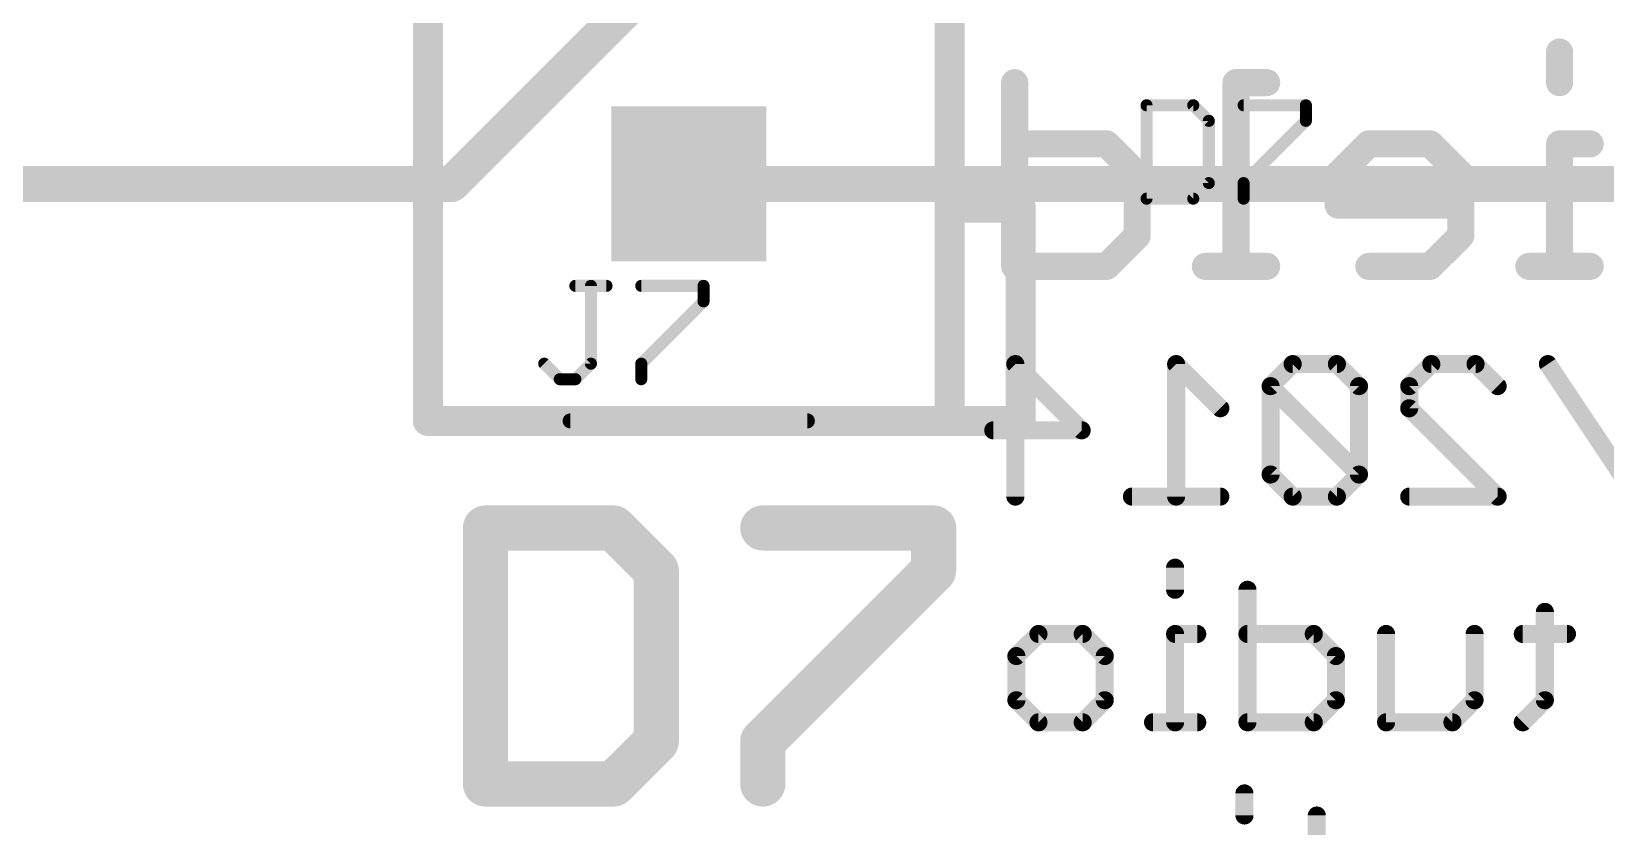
# Model space of a CAD drawing. Extents: x -0.23 to 5.5, y -0.23 to 4.66.
# Drawn here: x 0.982 to 1.504, y 0.818 to 1.083 of the extents above; entities that cross this region are included whole.
import ezdxf

# ---------------------------------------------------------------- set-up
doc = ezdxf.new("R2010")
doc.units = 0
for name, color, linetype in [('1', 14, 'CONTINUOUS'), ('17', 94, 'CONTINUOUS'), ('21', 251, 'CONTINUOUS'), ('22', 134, 'CONTINUOUS'), ('25', 251, 'CONTINUOUS')]:
    doc.layers.add(name, color=color, linetype=linetype)

# ---------------------------------------------------------------- blocks, each defined once
blk = doc.blocks.new('SQUAREP')
blk.add_solid([(-0.5, -0.5), (0.5, -0.5), (-0.5, 0.5), (0.5, 0.5)])

msp = doc.modelspace()

# ---------------------------------------------------------------- linework, layer by layer
at = {"layer": '1', "const_width": 0.012}
for points in [[(1.12126, 1.03189), (1.2, 1.11063)], [(0.725, 1.03189), (1.12126, 1.03189)], [(1.2, 1.03189), (1.59626, 1.03189)]]:
    msp.add_lwpolyline(points, dxfattribs=at)
at = {"layer": '1', "const_width": 0.006}
for points in [[(1.119139, 1.034011, 1), (1.123381, 1.029768)], [(1.12126, 1.02889, 1), (1.12126, 1.03489)], [(1.2, 1.03489, 1), (1.2, 1.02889)]]:
    msp.add_lwpolyline(points, format="xyb", dxfattribs=at)
at = {"layer": '21'}
for points, const_width in [([(1.113386, 0.95315), (1.113386, 1.34685)], 0.01), ([(1.286614, 1.024016), (1.286614, 1.275984)], 0.01), ([(1.352, 1.058026), (1.352, 1.027)], 0.004), ([(1.367513, 1.058026), (1.352, 1.058026)], 0.004), ([(1.372684, 1.052855), (1.367513, 1.058026)], 0.004), ([(1.384227, 1.058026), (1.404912, 1.058026)], 0.004), ([(1.404912, 1.058026), (1.404912, 1.052855)], 0.004), ([(1.372684, 1.032171), (1.372684, 1.052855)], 0.004), ([(1.404912, 1.052855), (1.384227, 1.032171)], 0.004), ([(1.367513, 1.027), (1.372684, 1.032171)], 0.004), ([(1.384227, 1.032171), (1.384227, 1.027)], 0.004), ([(1.286614, 0.95315), (1.286614, 1.024016)], 0.01), ([(1.310236, 1.024016), (1.286614, 1.024016)], 0.01), ([(1.310236, 0.95315), (1.310236, 1.024016)], 0.01), ([(1.352, 1.027), (1.367513, 1.027)], 0.004), ([(1.113386, 0.95315), (1.286614, 0.95315)], 0.01), ([(1.286614, 0.95315), (1.310236, 0.95315)], 0.01), ([(1.16063, 0.95315), (1.23937, 0.95315)], 0.005), ([(1.1325, 0.917573), (1.1325, 0.8325)], 0.015), ([(1.175036, 0.917573), (1.1325, 0.917573)], 0.015), ([(1.189215, 0.903394), (1.175036, 0.917573)], 0.015), ([(1.224579, 0.917573), (1.281294, 0.917573)], 0.015), ([(1.281294, 0.917573), (1.281294, 0.903394)], 0.015), ([(1.189215, 0.846679), (1.189215, 0.903394)], 0.015), ([(1.281294, 0.903394), (1.224579, 0.846679)], 0.015), ([(1.175036, 0.8325), (1.189215, 0.846679)], 0.015), ([(1.224579, 0.846679), (1.224579, 0.8325)], 0.015), ([(1.1325, 0.8325), (1.175036, 0.8325)], 0.015)]:
    msp.add_lwpolyline(points, dxfattribs=dict(at, const_width=const_width))
for points, const_width in [([(1.353, 1.058026, 1), (1.351, 1.058026)], 0.002), ([(1.352, 1.059026, 1), (1.352, 1.057026)], 0.002), ([(1.36822, 1.058734, 1), (1.366806, 1.057319)], 0.002), ([(1.367513, 1.057026, 1), (1.367513, 1.059026)], 0.002), ([(1.384227, 1.059026, 1), (1.384227, 1.057026)], 0.002), ([(1.405912, 1.058026, 1), (1.403912, 1.058026)], 0.002), ([(1.404912, 1.057026, 1), (1.404912, 1.059026)], 0.002), ([(1.373684, 1.052855, 1), (1.371684, 1.052855)], 0.002), ([(1.371977, 1.052148, 1), (1.373391, 1.053562)], 0.002), ([(1.403912, 1.052855, 1), (1.405912, 1.052855)], 0.002), ([(1.405619, 1.052148, 1), (1.404205, 1.053562)], 0.002), ([(1.371684, 1.032171, 1), (1.373684, 1.032171)], 0.002), ([(1.373391, 1.031464, 1), (1.371977, 1.032878)], 0.002), ([(1.385227, 1.032171, 1), (1.383227, 1.032171)], 0.002), ([(1.38352, 1.032878, 1), (1.384935, 1.031464)], 0.002), ([(1.289114, 1.024016, 1), (1.284114, 1.024016)], 0.005), ([(1.286614, 1.026516, 1), (1.286614, 1.021516)], 0.005), ([(1.284114, 1.024016, 1), (1.289114, 1.024016)], 0.005), ([(1.312736, 1.024016, 1), (1.307736, 1.024016)], 0.005), ([(1.310236, 1.021516, 1), (1.310236, 1.026516)], 0.005), ([(1.352, 1.028, 1), (1.352, 1.026)], 0.002), ([(1.351, 1.027, 1), (1.353, 1.027)], 0.002), ([(1.366806, 1.027707, 1), (1.36822, 1.026293)], 0.002), ([(1.367513, 1.026, 1), (1.367513, 1.028)], 0.002), ([(1.383227, 1.027, 1), (1.385227, 1.027)], 0.002), ([(1.113386, 0.95565, 1), (1.113386, 0.95065)], 0.005), ([(1.286614, 0.95565, 1), (1.286614, 0.95065)], 0.005), ([(1.286614, 0.95065, 1), (1.286614, 0.95565)], 0.005), ([(1.310236, 0.95065, 1), (1.310236, 0.95565)], 0.005), ([(1.110886, 0.95315, 1), (1.115886, 0.95315)], 0.005), ([(1.16063, 0.9544, 1), (1.16063, 0.9519)], 0.0025), ([(1.23937, 0.9519, 1), (1.23937, 0.9544)], 0.0025), ([(1.284114, 0.95315, 1), (1.289114, 0.95315)], 0.005), ([(1.307736, 0.95315, 1), (1.312736, 0.95315)], 0.005), ([(1.13625, 0.917573, 1), (1.12875, 0.917573)], 0.0075), ([(1.1325, 0.921323, 1), (1.1325, 0.913823)], 0.0075), ([(1.177688, 0.920224, 1), (1.172385, 0.914921)], 0.0075), ([(1.175036, 0.913823, 1), (1.175036, 0.921323)], 0.0075), ([(1.224579, 0.921323, 1), (1.224579, 0.913823)], 0.0075), ([(1.285044, 0.917573, 1), (1.277544, 0.917573)], 0.0075), ([(1.281294, 0.913823, 1), (1.281294, 0.921323)], 0.0075), ([(1.192965, 0.903394, 1), (1.185465, 0.903394)], 0.0075), ([(1.186563, 0.900742, 1), (1.191867, 0.906045)], 0.0075), ([(1.283945, 0.900742, 1), (1.278642, 0.906045)], 0.0075), ([(1.277544, 0.903394, 1), (1.285044, 0.903394)], 0.0075), ([(1.191867, 0.844027, 1), (1.186563, 0.84933)], 0.0075), ([(1.228329, 0.846679, 1), (1.220829, 0.846679)], 0.0075), ([(1.221927, 0.84933, 1), (1.22723, 0.844027)], 0.0075), ([(1.185465, 0.846679, 1), (1.192965, 0.846679)], 0.0075), ([(1.1325, 0.83625, 1), (1.1325, 0.82875)], 0.0075), ([(1.172385, 0.835152, 1), (1.177688, 0.829848)], 0.0075), ([(1.175036, 0.82875, 1), (1.175036, 0.83625)], 0.0075), ([(1.12875, 0.8325, 1), (1.13625, 0.8325)], 0.0075), ([(1.220829, 0.8325, 1), (1.228329, 0.8325)], 0.0075)]:
    msp.add_lwpolyline(points, format="xyb", dxfattribs=dict(at, const_width=const_width))
at = {"layer": '22'}
for points, const_width in [([(1.48914, 1.075727), (1.48914, 1.065552)], 0.009), ([(1.308219, 1.065552), (1.308219, 1.0045)], 0.009), ([(1.39189, 1.065552), (1.381715, 1.065552)], 0.009), ([(1.381715, 1.065552), (1.381715, 1.0045)], 0.009), ([(1.338745, 1.045201), (1.308219, 1.045201)], 0.009), ([(1.34892, 1.035026), (1.338745, 1.045201)], 0.009), ([(1.425819, 1.045201), (1.415644, 1.035026)], 0.009), ([(1.44617, 1.045201), (1.425819, 1.045201)], 0.009), ([(1.456345, 1.035026), (1.44617, 1.045201)], 0.009), ([(1.499315, 1.045201), (1.48914, 1.045201)], 0.009), ([(1.48914, 1.045201), (1.48914, 1.0045)], 0.009), ([(1.34892, 1.014675), (1.34892, 1.035026)], 0.009), ([(1.415644, 1.035026), (1.415644, 1.024851)], 0.009), ([(1.456345, 1.014675), (1.456345, 1.035026)], 0.009), ([(1.415644, 1.024851), (1.456345, 1.024851)], 0.009), ([(1.338745, 1.0045), (1.34892, 1.014675)], 0.009), ([(1.44617, 1.0045), (1.456345, 1.014675)], 0.009), ([(1.308219, 1.0045), (1.338745, 1.0045)], 0.009), ([(1.39189, 1.0045), (1.37154, 1.0045)], 0.009), ([(1.425819, 1.0045), (1.44617, 1.0045)], 0.009), ([(1.499315, 1.0045), (1.478965, 1.0045)], 0.009), ([(1.308452, 0.928), (1.308452, 0.972038)], 0.006), ([(1.308452, 0.972038), (1.33047, 0.950019)], 0.006), ([(1.376509, 0.957358), (1.36183, 0.972038)], 0.006), ([(1.36183, 0.972038), (1.36183, 0.928)], 0.006), ([(1.40053, 0.972038), (1.39319, 0.964698)], 0.006), ([(1.415209, 0.972038), (1.40053, 0.972038)], 0.006), ([(1.422549, 0.964698), (1.415209, 0.972038)], 0.006), ([(1.43923, 0.964698), (1.446569, 0.972038)], 0.006), ([(1.446569, 0.972038), (1.461248, 0.972038)], 0.006), ([(1.461248, 0.972038), (1.468588, 0.964698)], 0.006), ([(1.514627, 0.928), (1.485269, 0.972038)], 0.006), ([(1.39319, 0.964698), (1.39319, 0.93534)], 0.006), ([(1.422549, 0.93534), (1.39319, 0.964698)], 0.006), ([(1.422549, 0.93534), (1.422549, 0.964698)], 0.006), ([(1.43923, 0.957358), (1.43923, 0.964698)], 0.006), ([(1.468588, 0.928), (1.43923, 0.957358)], 0.006), ([(1.33047, 0.950019), (1.301112, 0.950019)], 0.006), ([(1.39319, 0.93534), (1.40053, 0.928)], 0.006), ([(1.415209, 0.928), (1.422549, 0.93534)], 0.006), ([(1.376509, 0.928), (1.347151, 0.928)], 0.006), ([(1.40053, 0.928), (1.415209, 0.928)], 0.006), ([(1.43923, 0.928), (1.468588, 0.928)], 0.006), ([(1.361497, 0.904377), (1.361497, 0.897038)], 0.006), ([(1.385517, 0.897038), (1.385517, 0.853)], 0.006), ([(1.484268, 0.889698), (1.484268, 0.86034)], 0.006), ([(1.308785, 0.875019), (1.316125, 0.882358)], 0.006), ([(1.316125, 0.882358), (1.330804, 0.882358)], 0.006), ([(1.330804, 0.882358), (1.338143, 0.875019)], 0.006), ([(1.368836, 0.882358), (1.361497, 0.882358)], 0.006), ([(1.361497, 0.882358), (1.361497, 0.853)], 0.006), ([(1.407536, 0.882358), (1.385517, 0.882358)], 0.006), ([(1.414875, 0.875019), (1.407536, 0.882358)], 0.006), ([(1.431556, 0.853), (1.431556, 0.882358)], 0.006), ([(1.460915, 0.882358), (1.460915, 0.86034)], 0.006), ([(1.491608, 0.882358), (1.476928, 0.882358)], 0.006), ([(1.308785, 0.86034), (1.308785, 0.875019)], 0.006), ([(1.338143, 0.875019), (1.338143, 0.86034)], 0.006), ([(1.414875, 0.86034), (1.414875, 0.875019)], 0.006), ([(1.316125, 0.853), (1.308785, 0.86034)], 0.006), ([(1.338143, 0.86034), (1.330804, 0.853)], 0.006), ([(1.407536, 0.853), (1.414875, 0.86034)], 0.006), ([(1.460915, 0.86034), (1.453575, 0.853)], 0.006), ([(1.484268, 0.86034), (1.476928, 0.853)], 0.006), ([(1.330804, 0.853), (1.316125, 0.853)], 0.006), ([(1.368836, 0.853), (1.354157, 0.853)], 0.006), ([(1.385517, 0.853), (1.407536, 0.853)], 0.006), ([(1.453575, 0.853), (1.431556, 0.853)], 0.006), ([(1.384516, 0.829377), (1.384516, 0.822038)], 0.006), ([(1.408537, 0.822038), (1.408537, 0.778)], 0.006)]:
    msp.add_lwpolyline(points, dxfattribs=dict(at, const_width=const_width))
for points, const_width in [([(1.49139, 1.075727, 1), (1.48689, 1.075727)], 0.0045), ([(1.310469, 1.065552, 1), (1.305969, 1.065552)], 0.0045), ([(1.381715, 1.067802, 1), (1.381715, 1.063302)], 0.0045), ([(1.383965, 1.065552, 1), (1.379465, 1.065552)], 0.0045), ([(1.39189, 1.063302, 1), (1.39189, 1.067802)], 0.0045), ([(1.48689, 1.065552, 1), (1.49139, 1.065552)], 0.0045), ([(1.308219, 1.047451, 1), (1.308219, 1.042951)], 0.0045), ([(1.340336, 1.046792, 1), (1.337154, 1.04361)], 0.0045), ([(1.338745, 1.042951, 1), (1.338745, 1.047451)], 0.0045), ([(1.425819, 1.047451, 1), (1.425819, 1.042951)], 0.0045), ([(1.42741, 1.04361, 1), (1.424228, 1.046792)], 0.0045), ([(1.447761, 1.046792, 1), (1.444579, 1.04361)], 0.0045), ([(1.44617, 1.042951, 1), (1.44617, 1.047451)], 0.0045), ([(1.48914, 1.047451, 1), (1.48914, 1.042951)], 0.0045), ([(1.49139, 1.045201, 1), (1.48689, 1.045201)], 0.0045), ([(1.499315, 1.042951, 1), (1.499315, 1.047451)], 0.0045), ([(1.35117, 1.035026, 1), (1.34667, 1.035026)], 0.0045), ([(1.347329, 1.033435, 1), (1.350511, 1.036617)], 0.0045), ([(1.417894, 1.035026, 1), (1.413394, 1.035026)], 0.0045), ([(1.414053, 1.036617, 1), (1.417235, 1.033435)], 0.0045), ([(1.458595, 1.035026, 1), (1.454095, 1.035026)], 0.0045), ([(1.454754, 1.033435, 1), (1.457936, 1.036617)], 0.0045), ([(1.415644, 1.027101, 1), (1.415644, 1.022601)], 0.0045), ([(1.413394, 1.024851, 1), (1.417894, 1.024851)], 0.0045), ([(1.456345, 1.022601, 1), (1.456345, 1.027101)], 0.0045), ([(1.34667, 1.014675, 1), (1.35117, 1.014675)], 0.0045), ([(1.350511, 1.013084, 1), (1.347329, 1.016266)], 0.0045), ([(1.454095, 1.014675, 1), (1.458595, 1.014675)], 0.0045), ([(1.457936, 1.013084, 1), (1.454754, 1.016266)], 0.0045), ([(1.308219, 1.00675, 1), (1.308219, 1.00225)], 0.0045), ([(1.338745, 1.00225, 1), (1.338745, 1.00675)], 0.0045), ([(1.37154, 1.00675, 1), (1.37154, 1.00225)], 0.0045), ([(1.39189, 1.00225, 1), (1.39189, 1.00675)], 0.0045), ([(1.425819, 1.00675, 1), (1.425819, 1.00225)], 0.0045), ([(1.44617, 1.00225, 1), (1.44617, 1.00675)], 0.0045), ([(1.478965, 1.00675, 1), (1.478965, 1.00225)], 0.0045), ([(1.499315, 1.00225, 1), (1.499315, 1.00675)], 0.0045), ([(1.305969, 1.0045, 1), (1.310469, 1.0045)], 0.0045), ([(1.337154, 1.006091, 1), (1.340336, 1.002909)], 0.0045), ([(1.379465, 1.0045, 1), (1.383965, 1.0045)], 0.0045), ([(1.444579, 1.006091, 1), (1.447761, 1.002909)], 0.0045), ([(1.48689, 1.0045, 1), (1.49139, 1.0045)], 0.0045), ([(1.309952, 0.972038, 1), (1.306952, 0.972038)], 0.003), ([(1.309512, 0.973098, 1), (1.307391, 0.970977)], 0.003), ([(1.36333, 0.972038, 1), (1.36033, 0.972038)], 0.003), ([(1.362891, 0.973098, 1), (1.36077, 0.970977)], 0.003), ([(1.40053, 0.973538, 1), (1.40053, 0.970538)], 0.003), ([(1.401591, 0.970977, 1), (1.399469, 0.973098)], 0.003), ([(1.41627, 0.973098, 1), (1.414148, 0.970977)], 0.003), ([(1.415209, 0.970538, 1), (1.415209, 0.973538)], 0.003), ([(1.446569, 0.973538, 1), (1.446569, 0.970538)], 0.003), ([(1.44763, 0.970977, 1), (1.445509, 0.973098)], 0.003), ([(1.462309, 0.973098, 1), (1.460188, 0.970977)], 0.003), ([(1.461248, 0.970538, 1), (1.461248, 0.973538)], 0.003), ([(1.486517, 0.97287, 1), (1.484021, 0.971205)], 0.003), ([(1.39469, 0.964698, 1), (1.39169, 0.964698)], 0.003), ([(1.394251, 0.965759, 1), (1.39213, 0.963637)], 0.003), ([(1.39213, 0.965759, 1), (1.394251, 0.963637)], 0.003), ([(1.424049, 0.964698, 1), (1.421049, 0.964698)], 0.003), ([(1.421488, 0.963637, 1), (1.423609, 0.965759)], 0.003), ([(1.438169, 0.965759, 1), (1.44029, 0.963637)], 0.003), ([(1.44073, 0.964698, 1), (1.43773, 0.964698)], 0.003), ([(1.467527, 0.963637, 1), (1.469649, 0.965759)], 0.003), ([(1.375449, 0.956298, 1), (1.37757, 0.958419)], 0.003), ([(1.44029, 0.958419, 1), (1.438169, 0.956298)], 0.003), ([(1.43773, 0.957358, 1), (1.44073, 0.957358)], 0.003), ([(1.301112, 0.951519, 1), (1.301112, 0.948519)], 0.003), ([(1.32941, 0.948958, 1), (1.331531, 0.951079)], 0.003), ([(1.33047, 0.948519, 1), (1.33047, 0.951519)], 0.003), ([(1.39169, 0.93534, 1), (1.39469, 0.93534)], 0.003), ([(1.394251, 0.9364, 1), (1.39213, 0.934279)], 0.003), ([(1.421049, 0.93534, 1), (1.424049, 0.93534)], 0.003), ([(1.423609, 0.934279, 1), (1.421488, 0.9364)], 0.003), ([(1.421488, 0.934279, 1), (1.423609, 0.9364)], 0.003), ([(1.347151, 0.9295, 1), (1.347151, 0.9265)], 0.003), ([(1.376509, 0.9265, 1), (1.376509, 0.9295)], 0.003), ([(1.40053, 0.9295, 1), (1.40053, 0.9265)], 0.003), ([(1.399469, 0.926939, 1), (1.401591, 0.929061)], 0.003), ([(1.414148, 0.929061, 1), (1.41627, 0.926939)], 0.003), ([(1.415209, 0.9265, 1), (1.415209, 0.9295)], 0.003), ([(1.43923, 0.9295, 1), (1.43923, 0.9265)], 0.003), ([(1.467527, 0.926939, 1), (1.469649, 0.929061)], 0.003), ([(1.468588, 0.9265, 1), (1.468588, 0.9295)], 0.003), ([(1.306952, 0.928, 1), (1.309952, 0.928)], 0.003), ([(1.36033, 0.928, 1), (1.36333, 0.928)], 0.003), ([(1.362997, 0.904377, 1), (1.359997, 0.904377)], 0.003), ([(1.387017, 0.897038, 1), (1.384017, 0.897038)], 0.003), ([(1.359997, 0.897038, 1), (1.362997, 0.897038)], 0.003), ([(1.485768, 0.889698, 1), (1.482768, 0.889698)], 0.003), ([(1.316125, 0.883858, 1), (1.316125, 0.880858)], 0.003), ([(1.317185, 0.881298, 1), (1.315064, 0.883419)], 0.003), ([(1.331865, 0.883419, 1), (1.329743, 0.881298)], 0.003), ([(1.330804, 0.880858, 1), (1.330804, 0.883858)], 0.003), ([(1.361497, 0.883858, 1), (1.361497, 0.880858)], 0.003), ([(1.362997, 0.882358, 1), (1.359997, 0.882358)], 0.003), ([(1.368836, 0.880858, 1), (1.368836, 0.883858)], 0.003), ([(1.385517, 0.883858, 1), (1.385517, 0.880858)], 0.003), ([(1.408597, 0.883419, 1), (1.406475, 0.881298)], 0.003), ([(1.407536, 0.880858, 1), (1.407536, 0.883858)], 0.003), ([(1.433056, 0.882358, 1), (1.430056, 0.882358)], 0.003), ([(1.462415, 0.882358, 1), (1.459415, 0.882358)], 0.003), ([(1.476928, 0.883858, 1), (1.476928, 0.880858)], 0.003), ([(1.491608, 0.880858, 1), (1.491608, 0.883858)], 0.003), ([(1.310285, 0.875019, 1), (1.307285, 0.875019)], 0.003), ([(1.307724, 0.876079, 1), (1.309846, 0.873958)], 0.003), ([(1.339643, 0.875019, 1), (1.336643, 0.875019)], 0.003), ([(1.337083, 0.873958, 1), (1.339204, 0.876079)], 0.003), ([(1.416375, 0.875019, 1), (1.413375, 0.875019)], 0.003), ([(1.413815, 0.873958, 1), (1.415936, 0.876079)], 0.003), ([(1.309846, 0.8614, 1), (1.307724, 0.859279)], 0.003), ([(1.339204, 0.859279, 1), (1.337083, 0.8614)], 0.003), ([(1.415936, 0.859279, 1), (1.413815, 0.8614)], 0.003), ([(1.461975, 0.859279, 1), (1.459854, 0.8614)], 0.003), ([(1.485329, 0.859279, 1), (1.483207, 0.8614)], 0.003), ([(1.307285, 0.86034, 1), (1.310285, 0.86034)], 0.003), ([(1.336643, 0.86034, 1), (1.339643, 0.86034)], 0.003), ([(1.413375, 0.86034, 1), (1.416375, 0.86034)], 0.003), ([(1.459415, 0.86034, 1), (1.462415, 0.86034)], 0.003), ([(1.482768, 0.86034, 1), (1.485768, 0.86034)], 0.003), ([(1.316125, 0.8545, 1), (1.316125, 0.8515)], 0.003), ([(1.315064, 0.851939, 1), (1.317185, 0.854061)], 0.003), ([(1.329743, 0.854061, 1), (1.331865, 0.851939)], 0.003), ([(1.330804, 0.8515, 1), (1.330804, 0.8545)], 0.003), ([(1.354157, 0.8545, 1), (1.354157, 0.8515)], 0.003), ([(1.359997, 0.853, 1), (1.362997, 0.853)], 0.003), ([(1.368836, 0.8515, 1), (1.368836, 0.8545)], 0.003), ([(1.385517, 0.8545, 1), (1.385517, 0.8515)], 0.003), ([(1.384017, 0.853, 1), (1.387017, 0.853)], 0.003), ([(1.406475, 0.854061, 1), (1.408597, 0.851939)], 0.003), ([(1.407536, 0.8515, 1), (1.407536, 0.8545)], 0.003), ([(1.431556, 0.8545, 1), (1.431556, 0.8515)], 0.003), ([(1.430056, 0.853, 1), (1.433056, 0.853)], 0.003), ([(1.452515, 0.854061, 1), (1.454636, 0.851939)], 0.003), ([(1.453575, 0.8515, 1), (1.453575, 0.8545)], 0.003), ([(1.475868, 0.854061, 1), (1.477989, 0.851939)], 0.003), ([(1.386016, 0.829377, 1), (1.383016, 0.829377)], 0.003), ([(1.383016, 0.822038, 1), (1.386016, 0.822038)], 0.003), ([(1.410037, 0.822038, 1), (1.407037, 0.822038)], 0.003)]:
    msp.add_lwpolyline(points, format="xyb", dxfattribs=dict(at, const_width=const_width))
at = {"layer": '25', "const_width": 0.004}
for points in [[(1.162342, 0.998026), (1.172684, 0.998026)], [(1.167513, 0.972171), (1.167513, 0.998026)], [(1.184227, 0.998026), (1.204912, 0.998026)], [(1.204912, 0.998026), (1.204912, 0.992855)], [(1.204912, 0.992855), (1.184227, 0.972171)], [(1.152, 0.972171), (1.157171, 0.967)], [(1.162342, 0.967), (1.167513, 0.972171)], [(1.184227, 0.972171), (1.184227, 0.967)], [(1.157171, 0.967), (1.162342, 0.967)]]:
    msp.add_lwpolyline(points, dxfattribs=at)
at = {"layer": '25', "const_width": 0.002}
for points in [[(1.162342, 0.999026, 1), (1.162342, 0.997026)], [(1.168513, 0.998026, 1), (1.166513, 0.998026)], [(1.172684, 0.997026, 1), (1.172684, 0.999026)], [(1.184227, 0.999026, 1), (1.184227, 0.997026)], [(1.205912, 0.998026, 1), (1.203912, 0.998026)], [(1.204912, 0.997026, 1), (1.204912, 0.999026)], [(1.203912, 0.992855, 1), (1.205912, 0.992855)], [(1.205619, 0.992148, 1), (1.204205, 0.993562)], [(1.152707, 0.972878, 1), (1.151293, 0.971464)], [(1.166513, 0.972171, 1), (1.168513, 0.972171)], [(1.16822, 0.971464, 1), (1.166806, 0.972878)], [(1.185227, 0.972171, 1), (1.183227, 0.972171)], [(1.18352, 0.972878, 1), (1.184935, 0.971464)], [(1.157171, 0.968, 1), (1.157171, 0.966)], [(1.156464, 0.966293, 1), (1.157878, 0.967707)], [(1.161635, 0.967707, 1), (1.163049, 0.966293)], [(1.162342, 0.966, 1), (1.162342, 0.968)], [(1.183227, 0.967, 1), (1.185227, 0.967)]]:
    msp.add_lwpolyline(points, format="xyb", dxfattribs=at)

# ---------------------------------------------------------------- block references
at = {"layer": '17', "xscale": 0.051496, "yscale": 0.051496, "rotation": 90}
msp.add_blockref('SQUAREP', (1.2, 1.03189), dxfattribs=at)
msp.add_blockref('SQUAREP', (1.2, 1.03189), dxfattribs=at)

doc.saveas('drawing.dxf')
